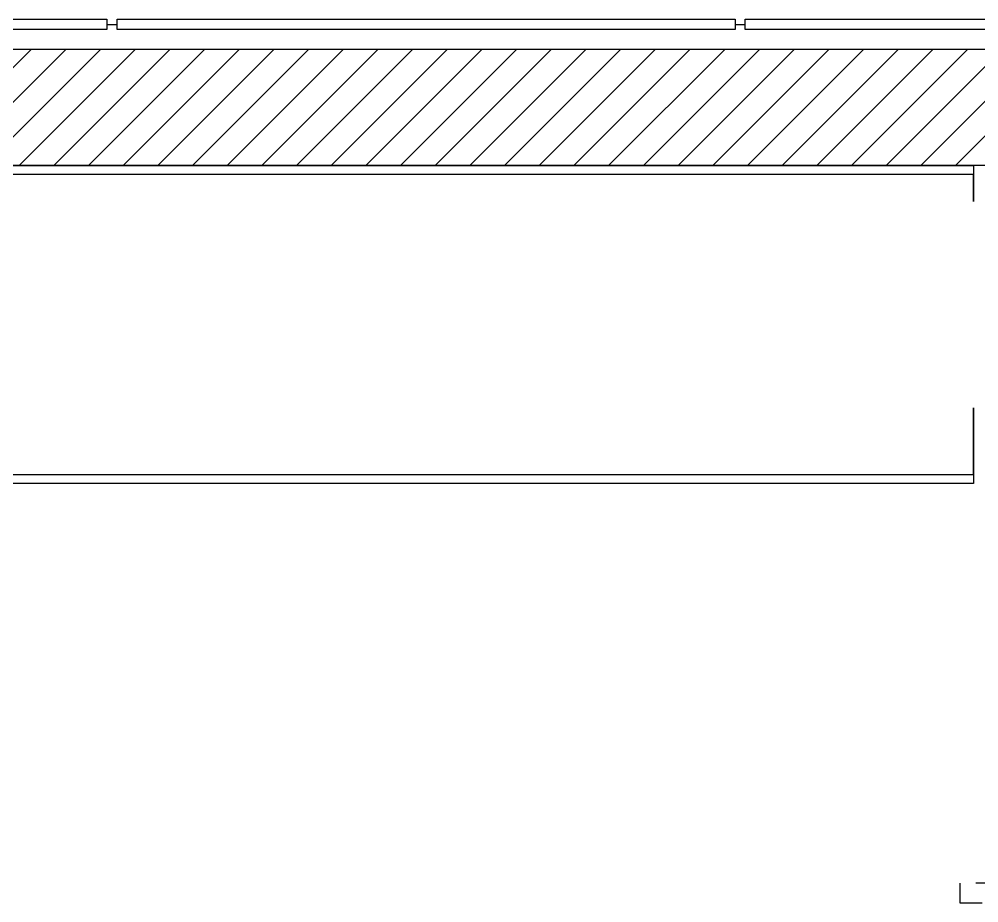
# Model space of a CAD drawing. Header units: millimetres. Extents: x -101 to 3415, y -52 to 1366.
# Drawn here: x 313.601 to 317.862, y 110.225 to 114.148 of the extents above; entities that cross this region are included whole.
import ezdxf

# ---------------------------------------------------------------- set-up
doc = ezdxf.new("R2010")
doc.units = ezdxf.units.MM
doc.set_wipeout_variables(frame=1)
doc.linetypes.add('OCULTA2', pattern=[0.3, 0.2, -0.1])
doc.layers.add('00_ARQ', color=8, linetype='Continuous')
doc.layers.add('A-ESTRUCTURA', color=6, linetype='Continuous')

# ---------------------------------------------------------------- blocks, each defined once
blk = doc.blocks.new('A$C54DE39B3')
at = {"layer": 'A-ESTRUCTURA', "color": 8, "linetype": 'OCULTA2', "ltscale": 0.1}
for points in [[(-0.1, 0.019), (0.1, 0.019), (0.1, 0), (-0.1, 0)], [(-0.00585, -0.089), (-0.00585, -0.589), (-0.01835, -0.589), (-0.01835, -0.089)], [(-0.15, -0.678), (0.15, -0.678), (0.15, -0.697), (-0.15, -0.697)]]:
    blk.add_lwpolyline(points, close=True, dxfattribs=at)

msp = doc.modelspace()

# ---------------------------------------------------------------- hatches: boundary and pattern name
at = {"layer": '00_ARQ'}
h = msp.add_hatch(dxfattribs=at)
h.set_pattern_fill('LINE', color=9, scale=0.034297, angle=45, style=0)
h.set_pattern_definition([(45, (-3488.39546, -6.57276), (-0.07699871, 0.07699871), [])])
h.paths.add_polyline_path([(319.8268, 113.4989), (226.9508, 113.4989), (226.9508, 114.0112), (319.8268, 114.0157)])

# ---------------------------------------------------------------- linework, layer by layer
at = {"layer": '00_ARQ', "color": 9, "ltscale": 3}
for p, q in [((313.9901, 114.1255), (314.0358, 114.1255)), ((316.7795, 114.1255), (316.8253, 114.1255))]:
    msp.add_line(p, q, dxfattribs=at)
for points in [[(311.2463, 114.1026), (311.2463, 114.1484), (313.9901, 114.1484), (313.9901, 114.1026)], [(314.0358, 114.1026), (314.0358, 114.1484), (316.7795, 114.1484), (316.7795, 114.1026)], [(316.8253, 114.1026), (316.8253, 114.1484), (319.5427, 114.1484), (319.5427, 114.1026)]]:
    msp.add_lwpolyline(points, close=True, dxfattribs=at)
at = {"layer": '00_ARQ', "color": 9}
msp.add_lwpolyline([(319.8268, 113.4989), (226.9508, 113.4989), (226.9508, 114.0112), (319.8268, 114.0157)], close=True, dxfattribs=at)
at = {"layer": '00_ARQ', "color": 9, "ltscale": 2}
for points in [[(303.3736, 113.4989), (317.8393, 113.4989), (317.8393, 112.0859), (303.3736, 112.0859)], [(317.8393, 113.4582), (303.3736, 113.4582), (303.3736, 112.1266), (317.8393, 112.1266)]]:
    msp.add_lwpolyline(points, close=True, dxfattribs=at)

# ---------------------------------------------------------------- block references
at = {"layer": '00_ARQ', "color": 9, "extrusion": (0, 0, -1), "xscale": 4.572918431750428, "yscale": 4.572918431750428, "zscale": -4.572918431750772}
msp.add_blockref('A$C54DE39B3', (-318.4635, 113.4121), dxfattribs=at)

# ---------------------------------------------------------------- next in the draw order: wipeouts: each hides what was drawn before it
at = {"color": 9, "ltscale": 2}
msp.add_wipeout([(317.5443, 113.3375), (317.5443, 112.4229), (317.885, 112.4229), (317.885, 110.3862), (318.31, 110.3862), (318.4367, 110.5449), (318.4367, 113.2108), (318.31, 113.3375)], dxfattribs=at).dxf.layer = '00_ARQ'

doc.saveas('drawing.dxf')
